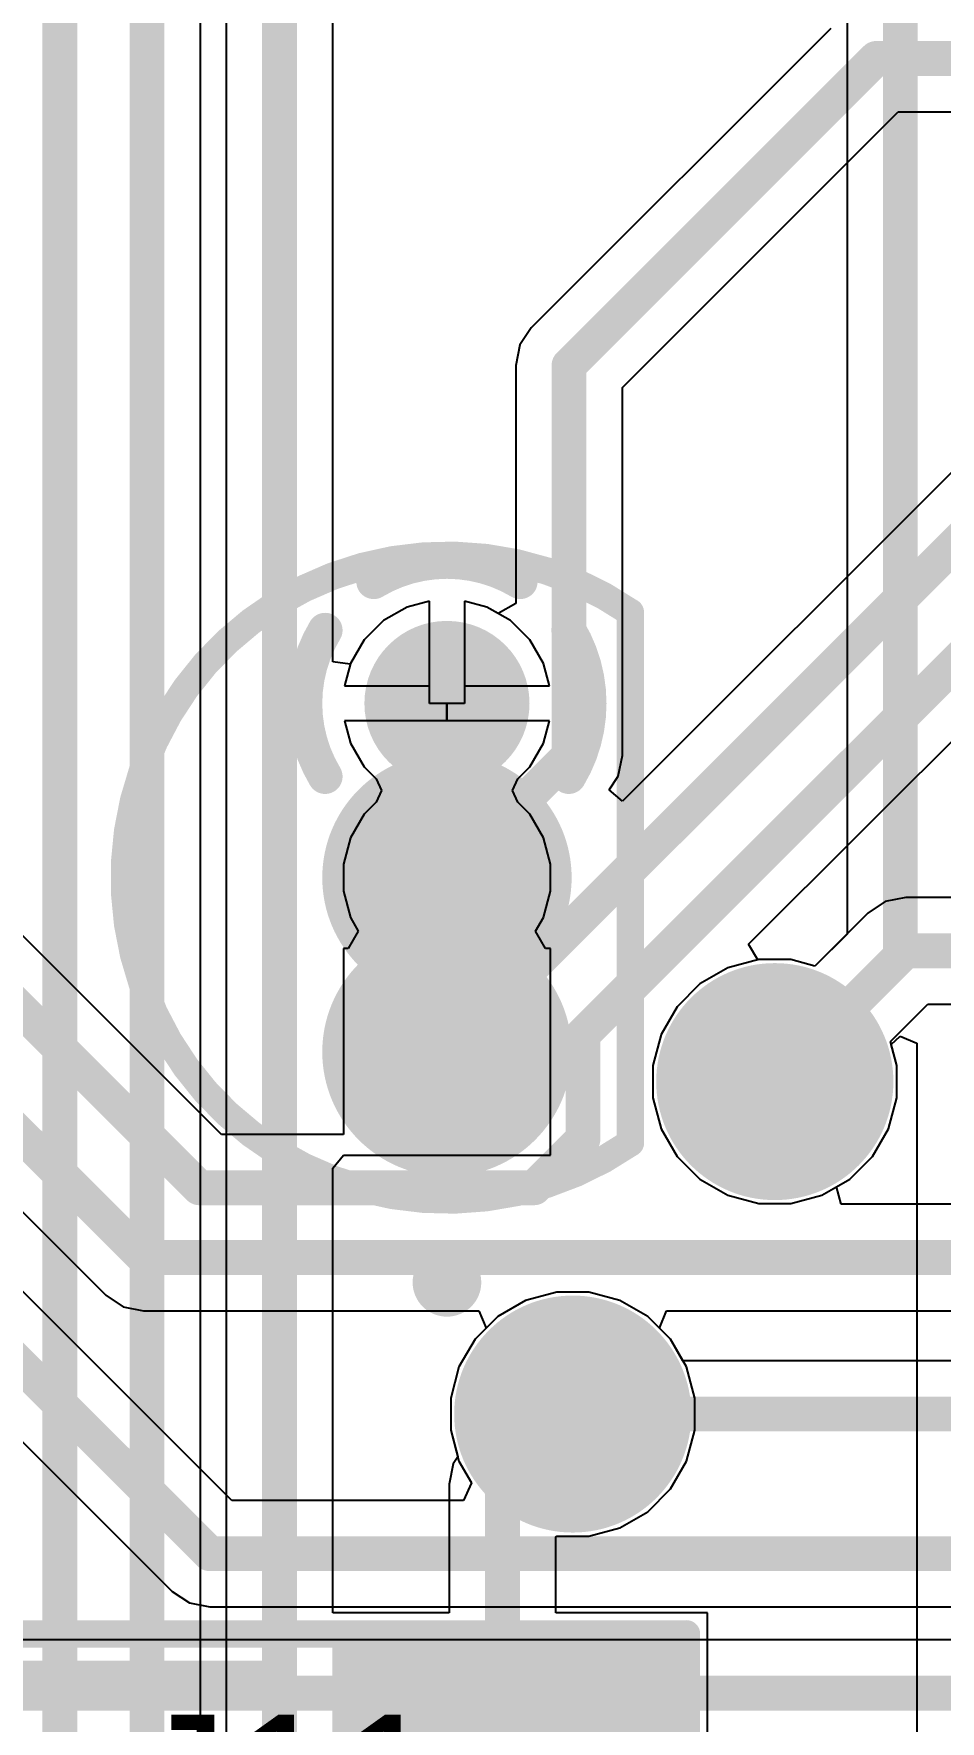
# Model space of a CAD drawing. Header units: inches. Extents: x -8.09 to -2.28, y -0.1 to 6.11.
# Drawn here: x -5.1385 to -4.8786, y 1.2229 to 1.7072 of the extents above; entities that cross this region are included whole.
import ezdxf

# ---------------------------------------------------------------- set-up
doc = ezdxf.new("R2010")
doc.units = ezdxf.units.IN
doc.header["$MEASUREMENT"] = 0
for name, color, linetype in [('BottomLayer', 5, 'Continuous'), ('BottomSolder', 6, 'Continuous'), ('InternalPlane1', 76, 'Continuous'), ('InternalPlane2', 16, 'Continuous'), ('Mechanical5', 56, 'Continuous'), ('MultiLayer', 9, 'Continuous'), ('PadHoleLayer', 156, 'Continuous'), ('TopLayer', 1, 'Continuous'), ('TopOverlay', 2, 'Continuous'), ('TopPaste', 8, 'Continuous'), ('TopSolder', 216, 'Continuous'), ('ViaHoleLayer', 16, 'Continuous')]:
    doc.layers.add(name, color=color, linetype=linetype)
doc.styles.add('Arial', font='', dxfattribs={"height": 0.2})
doc.styles.get('Arial').set_extended_font_data('Arial')

# ---------------------------------------------------------------- blocks, each defined once
blk = doc.blocks.new('ONSC_TO_92_3_29_11_94')
at = {"layer": 'BottomLayer'}
blk.add_hatch(color=5, dxfattribs=at).paths.add_polyline_path([(-0.03033, -0.01967), (-0.06967, -0.01967), (-0.06967, 0.01967), (-0.03033, 0.01967)])
h = blk.add_hatch(color=5, dxfattribs=at)
edge = h.paths.add_edge_path()
edge.add_arc((0, 0), 0.01967, 0, 360)
h = blk.add_hatch(color=5, dxfattribs=at)
edge = h.paths.add_edge_path()
edge.add_arc((0.05, 0), 0.01967, 0, 360)
at = {"layer": 'BottomSolder'}
blk.add_hatch(color=6, dxfattribs=at).paths.add_polyline_path([(-0.02633, -0.02367), (-0.07367, -0.02367), (-0.07367, 0.02367), (-0.02633, 0.02367)])
h = blk.add_hatch(color=6, dxfattribs=at)
edge = h.paths.add_edge_path()
edge.add_arc((0, 0), 0.02367, 0, 360)
h = blk.add_hatch(color=6, dxfattribs=at)
edge = h.paths.add_edge_path()
edge.add_arc((0.05, 0), 0.02367, 0, 360)
at = {"layer": 'InternalPlane1'}
h = blk.add_hatch(color=76, dxfattribs=at)
edge = h.paths.add_edge_path()
edge.add_arc((-0.05, 0), 0.03575, 0, 360)
h = blk.add_hatch(color=76, dxfattribs=at)
edge = h.paths.add_edge_path()
edge.add_arc((0, 0), 0.03575, 0, 360)
at = {"layer": 'InternalPlane2'}
h = blk.add_hatch(color=16, dxfattribs=at)
edge = h.paths.add_edge_path()
edge.add_arc((-0.05, 0), 0.03575, 0, 360)
h = blk.add_hatch(color=16, dxfattribs=at)
edge = h.paths.add_edge_path()
edge.add_arc((0, 0), 0.03575, 0, 360)
at = {"layer": 'MultiLayer'}
blk.add_hatch(color=9, dxfattribs=at).paths.add_polyline_path([(-0.03033, -0.01967), (-0.06967, -0.01967), (-0.06967, 0.01967), (-0.03033, 0.01967)])
h = blk.add_hatch(color=9, dxfattribs=at)
edge = h.paths.add_edge_path()
edge.add_arc((0, 0), 0.01967, 0, 360)
h = blk.add_hatch(color=9, dxfattribs=at)
edge = h.paths.add_edge_path()
edge.add_arc((0.05, 0), 0.01967, 0, 360)
at = {"layer": 'PadHoleLayer'}
h = blk.add_hatch(color=156, dxfattribs=at)
edge = h.paths.add_edge_path()
edge.add_arc((-0.05, 0), 0.01575, 0, 360)
h = blk.add_hatch(color=156, dxfattribs=at)
edge = h.paths.add_edge_path()
edge.add_arc((0, 0), 0.01575, 0, 360)
h = blk.add_hatch(color=156, dxfattribs=at)
edge = h.paths.add_edge_path()
edge.add_arc((0.05, 0), 0.01575, 0, 360)
at = {"layer": 'TopLayer'}
blk.add_hatch(color=1, dxfattribs=at).paths.add_polyline_path([(-0.03033, -0.01967), (-0.06967, -0.01967), (-0.06967, 0.01967), (-0.03033, 0.01967)])
h = blk.add_hatch(color=1, dxfattribs=at)
edge = h.paths.add_edge_path()
edge.add_arc((0, 0), 0.01967, 0, 360)
h = blk.add_hatch(color=1, dxfattribs=at)
edge = h.paths.add_edge_path()
edge.add_arc((0.05, 0), 0.01967, 0, 360)
at = {"layer": 'TopSolder'}
blk.add_hatch(color=216, dxfattribs=at).paths.add_polyline_path([(-0.02633, -0.02367), (-0.07367, -0.02367), (-0.07367, 0.02367), (-0.02633, 0.02367)])
h = blk.add_hatch(color=216, dxfattribs=at)
edge = h.paths.add_edge_path()
edge.add_arc((0, 0), 0.02367, 0, 360)
h = blk.add_hatch(color=216, dxfattribs=at)
edge = h.paths.add_edge_path()
edge.add_arc((0.05, 0), 0.02367, 0, 360)
at = {"layer": 'InternalPlane1'}
for points in [[(0.02901, 0.03493, 0.01, 0.01, -0.277325), (0.07099, 0.03493, 0.01, 0.01, 0)], [(0.01507, -0.02099, 0.01, 0.01, -0.277325), (0.01507, 0.02099, 0.01, 0.01, 0)], [(0.08493, 0.02099, 0.01, 0.01, -0.277325), (0.08493, -0.02099, 0.01, 0.01, 0)], [(0.07099, -0.03493, 0.01, 0.01, -0.277325), (0.02901, -0.03493, 0.01, 0.01, 0)]]:
    blk.add_lwpolyline(points, format="xyseb", dxfattribs=at)
for points in [[(0.02651, 0.03493, 0.005, 0.005, 1), (0.03151, 0.03493, 0.005, 0.005, 1)], [(0.06849, 0.03493, 0.005, 0.005, 1), (0.07349, 0.03493, 0.005, 0.005, 1)], [(0.01257, 0.02099, 0.005, 0.005, 1), (0.01757, 0.02099, 0.005, 0.005, 1)], [(0.08243, 0.02099, 0.005, 0.005, 1), (0.08743, 0.02099, 0.005, 0.005, 1)], [(0.01257, -0.02099, 0.005, 0.005, 1), (0.01757, -0.02099, 0.005, 0.005, 1)], [(0.08243, -0.02099, 0.005, 0.005, 1), (0.08743, -0.02099, 0.005, 0.005, 1)], [(0.02651, -0.03493, 0.005, 0.005, 1), (0.03151, -0.03493, 0.005, 0.005, 1)], [(0.06849, -0.03493, 0.005, 0.005, 1), (0.07349, -0.03493, 0.005, 0.005, 1)]]:
    blk.add_lwpolyline(points, format="xyseb", close=True, dxfattribs=at)
at = {"layer": 'InternalPlane2'}
for points in [[(0.02901, 0.03493, 0.01, 0.01, -0.277325), (0.07099, 0.03493, 0.01, 0.01, 0)], [(0.01507, -0.02099, 0.01, 0.01, -0.277325), (0.01507, 0.02099, 0.01, 0.01, 0)], [(0.08493, 0.02099, 0.01, 0.01, -0.277325), (0.08493, -0.02099, 0.01, 0.01, 0)], [(0.07099, -0.03493, 0.01, 0.01, -0.277325), (0.02901, -0.03493, 0.01, 0.01, 0)]]:
    blk.add_lwpolyline(points, format="xyseb", dxfattribs=at)
for points in [[(0.02651, 0.03493, 0.005, 0.005, 1), (0.03151, 0.03493, 0.005, 0.005, 1)], [(0.06849, 0.03493, 0.005, 0.005, 1), (0.07349, 0.03493, 0.005, 0.005, 1)], [(0.01257, 0.02099, 0.005, 0.005, 1), (0.01757, 0.02099, 0.005, 0.005, 1)], [(0.08243, 0.02099, 0.005, 0.005, 1), (0.08743, 0.02099, 0.005, 0.005, 1)], [(0.01257, -0.02099, 0.005, 0.005, 1), (0.01757, -0.02099, 0.005, 0.005, 1)], [(0.08243, -0.02099, 0.005, 0.005, 1), (0.08743, -0.02099, 0.005, 0.005, 1)], [(0.02651, -0.03493, 0.005, 0.005, 1), (0.03151, -0.03493, 0.005, 0.005, 1)], [(0.06849, -0.03493, 0.005, 0.005, 1), (0.07349, -0.03493, 0.005, 0.005, 1)]]:
    blk.add_lwpolyline(points, format="xyseb", close=True, dxfattribs=at)
at = {"layer": 'TopOverlay'}
for points in [[(-0.07613, -0.05258, 0.00787, 0.00787, -1.905768), (0.07614, -0.05257, 0.00787, 0.00787, 0)], [(-0.07613, -0.05256, 0.00787, 0.00787, 0), (0.07613, -0.05256, 0.00787, 0.00787, 0)]]:
    blk.add_lwpolyline(points, format="xyseb", dxfattribs=at)
for points in [[(-0.11122, 0, 0.00984, 0.00984, 1), (-0.12106, 0, 0.00984, 0.00984, 1)], [(-0.12352, 0, 0.00492, 0.00492, 1), (-0.1186, 0, 0.00492, 0.00492, 1)], [(-0.11368, 0, 0.00492, 0.00492, 1), (-0.10876, 0, 0.00492, 0.00492, 1)], [(-0.0781, -0.05258, 0.00394, 0.00394, 1), (-0.07416, -0.05258, 0.00394, 0.00394, 1)], [(-0.0781, -0.05256, 0.00394, 0.00394, 1), (-0.07416, -0.05256, 0.00394, 0.00394, 1)], [(0.07416, -0.05256, 0.00394, 0.00394, 1), (0.0781, -0.05256, 0.00394, 0.00394, 1)], [(0.07417, -0.05257, 0.00394, 0.00394, 1), (0.07811, -0.05257, 0.00394, 0.00394, 1)]]:
    blk.add_lwpolyline(points, format="xyseb", close=True, dxfattribs=at)
blk = doc.blocks.new('FP_S1911_46R_MFG_109')
at = {"layer": 'TopLayer'}
for points in [[(-0.15472, 0.05906), (-0.05709, 0.05906), (-0.05709, -0.05906), (-0.15472, -0.05906)], [(0.05709, 0.05906), (0.15472, 0.05906), (0.15472, -0.05906), (0.05709, -0.05906)]]:
    blk.add_hatch(color=1, dxfattribs=at).paths.add_polyline_path(points)
at = {"layer": 'TopPaste'}
for points in [[(-0.15472, 0.05906), (-0.05709, 0.05906), (-0.05709, -0.05906), (-0.15472, -0.05906)], [(0.05709, 0.05906), (0.15472, 0.05906), (0.15472, -0.05906), (0.05709, -0.05906)]]:
    blk.add_hatch(color=8, dxfattribs=at).paths.add_polyline_path(points)
at = {"layer": 'TopSolder'}
for points in [[(-0.15472, 0.05906), (-0.05709, 0.05906), (-0.05709, -0.05906), (-0.15472, -0.05906)], [(0.05709, 0.05906), (0.15472, 0.05906), (0.15472, -0.05906), (0.05709, -0.05906)]]:
    blk.add_hatch(color=216, dxfattribs=at).paths.add_polyline_path(points)
at = {"layer": 'Mechanical5'}
for points in [[(-0.15866, 0.06299, 0.00787, 0.00787, 0), (0.15866, 0.06299, 0.00787, 0.00787, 0)], [(-0.15866, -0.06299, 0.00787, 0.00787, 0), (-0.15866, 0.06299, 0.00787, 0.00787, 0)], [(0.15866, -0.06299, 0.00787, 0.00787, 0), (0.15866, 0.06299, 0.00787, 0.00787, 0)], [(-0.15866, -0.06299, 0.00787, 0.00787, 0), (0.15866, -0.06299, 0.00787, 0.00787, 0)]]:
    blk.add_lwpolyline(points, format="xyseb", dxfattribs=at)
for points in [[(-0.16063, 0.06299, 0.00394, 0.00394, 1), (-0.15669, 0.06299, 0.00394, 0.00394, 1)], [(-0.16063, 0.06299, 0.00394, 0.00394, 1), (-0.15669, 0.06299, 0.00394, 0.00394, 1)], [(0.15669, 0.06299, 0.00394, 0.00394, 1), (0.16063, 0.06299, 0.00394, 0.00394, 1)], [(0.15669, 0.06299, 0.00394, 0.00394, 1), (0.16063, 0.06299, 0.00394, 0.00394, 1)], [(-0.16063, -0.06299, 0.00394, 0.00394, 1), (-0.15669, -0.06299, 0.00394, 0.00394, 1)], [(-0.16063, -0.06299, 0.00394, 0.00394, 1), (-0.15669, -0.06299, 0.00394, 0.00394, 1)], [(0.15669, -0.06299, 0.00394, 0.00394, 1), (0.16063, -0.06299, 0.00394, 0.00394, 1)], [(0.15669, -0.06299, 0.00394, 0.00394, 1), (0.16063, -0.06299, 0.00394, 0.00394, 1)]]:
    blk.add_lwpolyline(points, format="xyseb", close=True, dxfattribs=at)
at = {"layer": 'TopOverlay'}
for points in [[(-0.04232, 0.05138, 0.00787, 0.00787, 0), (0.04232, 0.05138, 0.00787, 0.00787, 0)], [(-0.04232, -0.05138, 0.00787, 0.00787, 0), (0.04232, -0.05138, 0.00787, 0.00787, 0)]]:
    blk.add_lwpolyline(points, format="xyseb", dxfattribs=at)
for points in [[(-0.04429, 0.05138, 0.00394, 0.00394, 1), (-0.04035, 0.05138, 0.00394, 0.00394, 1)], [(0.04035, 0.05138, 0.00394, 0.00394, 1), (0.04429, 0.05138, 0.00394, 0.00394, 1)], [(-0.04429, -0.05138, 0.00394, 0.00394, 1), (-0.04035, -0.05138, 0.00394, 0.00394, 1)], [(0.04035, -0.05138, 0.00394, 0.00394, 1), (0.04429, -0.05138, 0.00394, 0.00394, 1)]]:
    blk.add_lwpolyline(points, format="xyseb", close=True, dxfattribs=at)
at = {"layer": 'Mechanical5', "style": 'Arial'}
blk.add_text('J11', height=0.03937, rotation=360, dxfattribs=at).set_placement((-0.00007, 0.00044))

msp = doc.modelspace()

# ---------------------------------------------------------------- hatches: boundary and pattern name
at = {"layer": 'BottomLayer'}
h = msp.add_hatch(color=5, dxfattribs=at)
edge = h.paths.add_edge_path()
edge.add_arc((-4.926, 1.40647), 0.025, 0, 360)
h = msp.add_hatch(color=5, dxfattribs=at)
edge = h.paths.add_edge_path()
edge.add_arc((-4.98393, 1.31107), 0.025, 0, 360)
at = {"layer": 'BottomSolder'}
h = msp.add_hatch(color=6, dxfattribs=at)
edge = h.paths.add_edge_path()
edge.add_arc((-4.926, 1.40647), 0.029, 0, 360)
h = msp.add_hatch(color=6, dxfattribs=at)
edge = h.paths.add_edge_path()
edge.add_arc((-4.98393, 1.31107), 0.029, 0, 360)
at = {"layer": 'InternalPlane1'}
h = msp.add_hatch(color=76, dxfattribs=at)
edge = h.paths.add_edge_path()
edge.add_arc((-4.926, 1.40647), 0.034, 0, 360)
h = msp.add_hatch(color=76, dxfattribs=at)
edge = h.paths.add_edge_path()
edge.add_arc((-4.98393, 1.31107), 0.034, 0, 360)
at = {"layer": 'InternalPlane2'}
h = msp.add_hatch(color=16, dxfattribs=at)
edge = h.paths.add_edge_path()
edge.add_arc((-4.926, 1.40647), 0.034, 0, 360)
h = msp.add_hatch(color=16, dxfattribs=at)
edge = h.paths.add_edge_path()
edge.add_arc((-4.98393, 1.31107), 0.034, 0, 360)
at = {"layer": 'TopLayer'}
h = msp.add_hatch(color=1, dxfattribs=at)
edge = h.paths.add_edge_path()
edge.add_arc((-4.926, 1.40647), 0.025, 0, 360)
h = msp.add_hatch(color=1, dxfattribs=at)
edge = h.paths.add_edge_path()
edge.add_arc((-4.98393, 1.31107), 0.025, 0, 360)
at = {"layer": 'TopSolder'}
h = msp.add_hatch(color=216, dxfattribs=at)
edge = h.paths.add_edge_path()
edge.add_arc((-4.926, 1.40647), 0.029, 0, 360)
h = msp.add_hatch(color=216, dxfattribs=at)
edge = h.paths.add_edge_path()
edge.add_arc((-4.98393, 1.31107), 0.029, 0, 360)
at = {"layer": 'ViaHoleLayer'}
h = msp.add_hatch(color=16, dxfattribs=at)
edge = h.paths.add_edge_path()
edge.add_arc((-4.926, 1.40647), 0.014, 0, 360)
h = msp.add_hatch(color=16, dxfattribs=at)
edge = h.paths.add_edge_path()
edge.add_arc((-4.98393, 1.31107), 0.014, 0, 360)

# ---------------------------------------------------------------- linework, layer by layer
at = {"layer": 'BottomLayer'}
for p, q in [((-5.08467, 1.39129), (-5.48224, 1.78887)), ((-4.90992, 1.70871), (-4.99581, 1.62281)), ((-4.96971, 1.60567), (-4.89059, 1.68478)), ((-4.89059, 1.68478), (-4.86338, 1.68478)), ((-5.409, 1.63639), (-5.1178, 1.34519)), ((-4.99581, 1.62281), (-4.99913, 1.61785)), ((-5.08167, 1.28629), (-5.41585, 1.62048)), ((-4.99913, 1.61785), (-5.00029, 1.612)), ((-5.00029, 1.612), (-5.00029, 1.54366)), ((-4.96971, 1.5), (-4.96971, 1.60567)), ((-5.43748, 1.59885), (-5.09881, 1.26019)), ((-4.87029, 1.58633), (-4.96964, 1.48699)), ((-4.9335, 1.44587), (-4.81019, 1.56919)), ((-5.03145, 1.54265), (-5.03822, 1.53874)), ((-5.025, 1.54438), (-5.03145, 1.54265)), ((-5.025, 1.52), (-5.025, 1.54438)), ((-5.00855, 1.54265), (-5.015, 1.54438)), ((-5.015, 1.54438), (-5.015, 1.515)), ((-5.00529, 1.54077), (-5.00855, 1.54265)), ((-5.00029, 1.54366), (-5.00529, 1.54077)), ((-5.03822, 1.53874), (-5.04374, 1.53322)), ((-5.04374, 1.53322), (-5.04765, 1.52645)), ((-5.04765, 1.52645), (-5.04938, 1.52)), ((-5.04938, 1.52), (-5.025, 1.52)), ((-5.015, 1.515), (-5.02, 1.515)), ((-5.02, 1.515), (-5.02, 1.51)), ((-5.02, 1.51), (-5.04938, 1.51)), ((-5.04938, 1.51), (-5.04765, 1.50355)), ((-5.04765, 1.50355), (-5.04374, 1.49678)), ((-5.04374, 1.49678), (-5.04028, 1.49332)), ((-4.97087, 1.49415), (-4.96971, 1.5)), ((-5.04028, 1.49332), (-5.03878, 1.49)), ((-4.97352, 1.49018), (-4.97087, 1.49415)), ((-5.04028, 1.48668), (-5.04374, 1.48322)), ((-5.03878, 1.49), (-5.04028, 1.48668)), ((-4.96964, 1.48699), (-4.97352, 1.49018)), ((-5.04374, 1.48322), (-5.04765, 1.47645)), ((-5.04765, 1.47645), (-5.04967, 1.46891)), ((-5.04967, 1.46891), (-5.04967, 1.46109)), ((-5.04967, 1.46109), (-5.04765, 1.45355)), ((-4.89433, 1.45813), (-4.89929, 1.45481)), ((-4.88847, 1.45929), (-4.89433, 1.45813)), ((-4.63458, 1.45929), (-4.88847, 1.45929)), ((-5.04765, 1.45355), (-5.04541, 1.44967)), ((-4.89929, 1.45481), (-4.91448, 1.43962)), ((-5.04541, 1.44967), (-5.0483, 1.44467)), ((-5.0483, 1.44467), (-5.04967, 1.44467)), ((-5.04967, 1.44467), (-5.04967, 1.39129)), ((-4.93091, 1.44139), (-4.9335, 1.44587)), ((-4.93061, 1.44147), (-4.93091, 1.44139)), ((-4.92139, 1.44147), (-4.93061, 1.44147)), ((-4.91448, 1.43962), (-4.92139, 1.44147)), ((-4.89285, 1.41799), (-4.88214, 1.4287)), ((-4.88214, 1.4287), (-4.63458, 1.4287)), ((-4.891, 1.41108), (-4.89285, 1.41799)), ((-4.891, 1.40186), (-4.891, 1.41108)), ((-4.89339, 1.39296), (-4.891, 1.40186)), ((-5.04967, 1.39129), (-5.08467, 1.39129)), ((-4.89799, 1.38498), (-4.89339, 1.39296)), ((-4.90451, 1.37847), (-4.89799, 1.38498)), ((-4.90827, 1.37629), (-4.90451, 1.37847)), ((-4.90693, 1.37129), (-4.90827, 1.37629)), ((-4.81933, 1.37129), (-4.90693, 1.37129)), ((-5.1178, 1.34519), (-5.11283, 1.34187)), ((-5.11283, 1.34187), (-5.10698, 1.34071)), ((-5.10698, 1.34071), (-5.01086, 1.34071)), ((-5.01086, 1.34071), (-5.00879, 1.33571)), ((-4.95908, 1.33571), (-4.95701, 1.34071)), ((-4.95701, 1.34071), (-4.813, 1.34071)), ((-5.01194, 1.33256), (-5.01655, 1.32458)), ((-5.00879, 1.33571), (-5.01194, 1.33256)), ((-4.95593, 1.33256), (-4.95908, 1.33571)), ((-4.95235, 1.32636), (-4.95593, 1.33256)), ((-5.01655, 1.32458), (-5.01893, 1.31567)), ((-4.78427, 1.32636), (-4.95235, 1.32636)), ((-5.01893, 1.31567), (-5.01893, 1.30646)), ((-5.01893, 1.30646), (-5.01655, 1.29756)), ((-5.01655, 1.29756), (-5.01293, 1.29129)), ((-5.01293, 1.29129), (-5.01525, 1.28629)), ((-5.01525, 1.28629), (-5.08167, 1.28629)), ((-5.09881, 1.26019), (-5.09385, 1.25687)), ((-5.09385, 1.25687), (-5.088, 1.25571)), ((-5.088, 1.25571), (-4.86158, 1.25571)), ((-4.8614, 1.24629), (-5.3608, 1.24629))]:
    msp.add_line(p, q, dxfattribs=at)
for points in [[(-5.535, 1.82, 0.01, 0.01, 0), (-5.091, 1.376, 0.01, 0.01, 0)], [(-4.985, 1.612, 0.01, 0.01, 0), (-4.89693, 1.70007, 0.01, 0.01, 0)], [(-4.89693, 1.70007, 0.01, 0.01, 0), (-4.46107, 1.70007, 0.01, 0.01, 0)], [(-5.42298, 1.672, 0.01, 0.01, 0), (-5.10698, 1.356, 0.01, 0.01, 0)], [(-5.449, 1.632, 0.01, 0.01, 0), (-5.088, 1.271, 0.01, 0.01, 0)], [(-4.985, 1.5, 0.01, 0.01, 0), (-4.985, 1.612, 0.01, 0.01, 0)], [(-5.02, 1.415, 0.01, 0.01, 0), (-4.855, 1.58, 0.01, 0.01, 0)], [(-4.981, 1.42, 0.01, 0.01, 0), (-4.821, 1.58, 0.01, 0.01, 0)], [(-5.02, 1.465, 0.01, 0.01, 0), (-4.985, 1.5, 0.01, 0.01, 0)], [(-4.926, 1.40647, 0.01, 0.01, 0), (-4.88847, 1.444, 0.01, 0.01, 0)], [(-4.88847, 1.444, 0.01, 0.01, 0), (-4.603, 1.444, 0.01, 0.01, 0)], [(-4.981, 1.39, 0.01, 0.01, 0), (-4.981, 1.42, 0.01, 0.01, 0)], [(-4.995, 1.376, 0.01, 0.01, 0), (-4.981, 1.39, 0.01, 0.01, 0)], [(-5.091, 1.376, 0.01, 0.01, 0), (-4.995, 1.376, 0.01, 0.01, 0)], [(-5.10698, 1.356, 0.01, 0.01, 0), (-4.813, 1.356, 0.01, 0.01, 0)], [(-4.98393, 1.31107, 0.01, 0.01, 0), (-4.77793, 1.31107, 0.01, 0.01, 0)], [(-5.088, 1.271, 0.01, 0.01, 0), (-4.83, 1.271, 0.01, 0.01, 0)], [(-5.36714, 1.231, 0.01, 0.01, 0), (-4.729, 1.231, 0.01, 0.01, 0)]]:
    msp.add_lwpolyline(points, format="xyseb", dxfattribs=at)
for points in [[(-4.89943, 1.70007, 0.005, 0.005, 1), (-4.89443, 1.70007, 0.005, 0.005, 1)], [(-4.89943, 1.70007, 0.005, 0.005, 1), (-4.89443, 1.70007, 0.005, 0.005, 1)], [(-4.9875, 1.612, 0.005, 0.005, 1), (-4.9825, 1.612, 0.005, 0.005, 1)], [(-4.9875, 1.612, 0.005, 0.005, 1), (-4.9825, 1.612, 0.005, 0.005, 1)], [(-4.9875, 1.5, 0.005, 0.005, 1), (-4.9825, 1.5, 0.005, 0.005, 1)], [(-4.9875, 1.5, 0.005, 0.005, 1), (-4.9825, 1.5, 0.005, 0.005, 1)], [(-5.0225, 1.465, 0.005, 0.005, 1), (-5.0175, 1.465, 0.005, 0.005, 1)], [(-4.89097, 1.444, 0.005, 0.005, 1), (-4.88597, 1.444, 0.005, 0.005, 1)], [(-4.89097, 1.444, 0.005, 0.005, 1), (-4.88597, 1.444, 0.005, 0.005, 1)], [(-4.9835, 1.42, 0.005, 0.005, 1), (-4.9785, 1.42, 0.005, 0.005, 1)], [(-4.9835, 1.42, 0.005, 0.005, 1), (-4.9785, 1.42, 0.005, 0.005, 1)], [(-5.0225, 1.415, 0.005, 0.005, 1), (-5.0175, 1.415, 0.005, 0.005, 1)], [(-4.9285, 1.40647, 0.005, 0.005, 1), (-4.9235, 1.40647, 0.005, 0.005, 1)], [(-4.9835, 1.39, 0.005, 0.005, 1), (-4.9785, 1.39, 0.005, 0.005, 1)], [(-4.9835, 1.39, 0.005, 0.005, 1), (-4.9785, 1.39, 0.005, 0.005, 1)], [(-5.0935, 1.376, 0.005, 0.005, 1), (-5.0885, 1.376, 0.005, 0.005, 1)], [(-5.0935, 1.376, 0.005, 0.005, 1), (-5.0885, 1.376, 0.005, 0.005, 1)], [(-4.9975, 1.376, 0.005, 0.005, 1), (-4.9925, 1.376, 0.005, 0.005, 1)], [(-4.9975, 1.376, 0.005, 0.005, 1), (-4.9925, 1.376, 0.005, 0.005, 1)], [(-5.10948, 1.356, 0.005, 0.005, 1), (-5.10448, 1.356, 0.005, 0.005, 1)], [(-5.10948, 1.356, 0.005, 0.005, 1), (-5.10448, 1.356, 0.005, 0.005, 1)], [(-4.98643, 1.31107, 0.005, 0.005, 1), (-4.98143, 1.31107, 0.005, 0.005, 1)], [(-5.0905, 1.271, 0.005, 0.005, 1), (-5.0855, 1.271, 0.005, 0.005, 1)], [(-5.0905, 1.271, 0.005, 0.005, 1), (-5.0855, 1.271, 0.005, 0.005, 1)]]:
    msp.add_lwpolyline(points, format="xyseb", close=True, dxfattribs=at)
at = {"layer": 'TopLayer'}
for p, q in [((-5.09071, 0.968), (-5.09071, 2.364)), ((-5.08329, 1.925), (-5.08329, 0.85379)), ((-5.05271, 1.52689), (-5.05271, 1.91867)), ((-4.90529, 1.78047), (-4.90529, 1.44881)), ((-5.03145, 1.54265), (-5.03822, 1.53874)), ((-5.025, 1.54438), (-5.03145, 1.54265)), ((-5.025, 1.515), (-5.025, 1.54438)), ((-5.00855, 1.54265), (-5.015, 1.54438)), ((-5.015, 1.54438), (-5.015, 1.52)), ((-5.00178, 1.53874), (-5.00855, 1.54265)), ((-5.03822, 1.53874), (-5.04374, 1.53322)), ((-4.99626, 1.53322), (-5.00178, 1.53874)), ((-5.04374, 1.53322), (-5.04765, 1.52645)), ((-4.99235, 1.52645), (-4.99626, 1.53322)), ((-5.04771, 1.52623), (-5.05271, 1.52689)), ((-5.04765, 1.52645), (-5.04771, 1.52623)), ((-4.99062, 1.52), (-4.99235, 1.52645)), ((-5.015, 1.52), (-4.99062, 1.52)), ((-5.02, 1.515), (-5.025, 1.515)), ((-5.02, 1.51), (-5.02, 1.515)), ((-4.99062, 1.51), (-5.02, 1.51)), ((-4.99235, 1.50355), (-4.99062, 1.51)), ((-4.99626, 1.49678), (-4.99235, 1.50355)), ((-4.99972, 1.49332), (-4.99626, 1.49678)), ((-5.00122, 1.49), (-4.99972, 1.49332)), ((-4.99972, 1.48668), (-5.00122, 1.49)), ((-4.99626, 1.48322), (-4.99972, 1.48668)), ((-4.99235, 1.47645), (-4.99626, 1.48322)), ((-4.99033, 1.46891), (-4.99235, 1.47645)), ((-4.99033, 1.46109), (-4.99033, 1.46891)), ((-4.99235, 1.45355), (-4.99033, 1.46109)), ((-4.99459, 1.44967), (-4.99235, 1.45355)), ((-4.9917, 1.44467), (-4.99459, 1.44967)), ((-4.90529, 1.44881), (-4.91448, 1.43962)), ((-4.99033, 1.44467), (-4.9917, 1.44467)), ((-4.99033, 1.38533), (-4.99033, 1.44467)), ((-4.93951, 1.43909), (-4.94749, 1.43448)), ((-4.93061, 1.44147), (-4.93951, 1.43909)), ((-4.92139, 1.44147), (-4.93061, 1.44147)), ((-4.91448, 1.43962), (-4.92139, 1.44147)), ((-4.94749, 1.43448), (-4.95401, 1.42796)), ((-4.95401, 1.42796), (-4.95861, 1.41998)), ((-4.95861, 1.41998), (-4.961, 1.41108)), ((-4.89261, 1.4171), (-4.8901, 1.41949)), ((-4.8901, 1.41949), (-4.88529, 1.41749)), ((-4.891, 1.41108), (-4.89261, 1.4171)), ((-4.88529, 1.41749), (-4.88529, 0.86288)), ((-4.961, 1.41108), (-4.961, 1.40186)), ((-4.891, 1.40186), (-4.891, 1.41108)), ((-4.961, 1.40186), (-4.95861, 1.39296)), ((-4.89339, 1.39296), (-4.891, 1.40186)), ((-4.95861, 1.39296), (-4.95401, 1.38498)), ((-4.89799, 1.38498), (-4.89339, 1.39296)), ((-5.05271, 1.38159), (-5.04967, 1.38533)), ((-5.04967, 1.38533), (-5.04771, 1.38533)), ((-5.04771, 1.38533), (-4.99033, 1.38533)), ((-4.95401, 1.38498), (-4.94749, 1.37847)), ((-4.90451, 1.37847), (-4.89799, 1.38498)), ((-5.05271, 1.25406), (-5.05271, 1.38159)), ((-4.94749, 1.37847), (-4.93951, 1.37386)), ((-4.91249, 1.37386), (-4.90451, 1.37847)), ((-4.93951, 1.37386), (-4.93061, 1.37147)), ((-4.93061, 1.37147), (-4.92139, 1.37147)), ((-4.92139, 1.37147), (-4.91249, 1.37386)), ((-4.99744, 1.34368), (-5.00542, 1.33907)), ((-4.98854, 1.34607), (-4.99744, 1.34368)), ((-4.97933, 1.34607), (-4.98854, 1.34607)), ((-4.97042, 1.34368), (-4.97933, 1.34607)), ((-4.96244, 1.33907), (-4.97042, 1.34368)), ((-5.00542, 1.33907), (-5.01194, 1.33256)), ((-4.95593, 1.33256), (-4.96244, 1.33907)), ((-5.01194, 1.33256), (-5.01655, 1.32458)), ((-4.95132, 1.32458), (-4.95593, 1.33256)), ((-5.01655, 1.32458), (-5.01893, 1.31567)), ((-4.94893, 1.31567), (-4.95132, 1.32458)), ((-5.01893, 1.31567), (-5.01893, 1.30646)), ((-4.94893, 1.30646), (-4.94893, 1.31567)), ((-5.01893, 1.30646), (-5.01688, 1.29878)), ((-4.95132, 1.29756), (-4.94893, 1.30646)), ((-5.01688, 1.29878), (-5.01822, 1.29676)), ((-5.01822, 1.29676), (-5.01939, 1.29091)), ((-4.95593, 1.28958), (-4.95132, 1.29756)), ((-5.01939, 1.29091), (-5.01939, 1.25406)), ((-4.96244, 1.28306), (-4.95593, 1.28958)), ((-4.97933, 1.27607), (-4.97042, 1.27845)), ((-4.97042, 1.27845), (-4.96244, 1.28306)), ((-4.9888, 1.27587), (-4.98854, 1.27607)), ((-4.9888, 1.25406), (-4.9888, 1.27587)), ((-4.98854, 1.27607), (-4.97933, 1.27607)), ((-5.01939, 1.25406), (-5.05271, 1.25406)), ((-4.94528, 1.25406), (-4.9888, 1.25406)), ((-4.94528, 1.11594), (-4.94528, 1.25406))]:
    msp.add_line(p, q, dxfattribs=at)
for points in [[(-5.106, 0.968, 0.01, 0.01, 0), (-5.106, 2.364, 0.01, 0.01, 0)], [(-5.131, 1.09203, 0.01, 0.01, 0), (-5.131, 2.33992, 0.01, 0.01, 0)], [(-4.89, 1.44247, 0.01, 0.01, 0), (-4.89, 1.95547, 0.01, 0.01, 0)], [(-5.068, 0.318, 0.01, 0.01, 0), (-5.068, 1.925, 0.01, 0.01, 0)], [(-4.926, 1.40647, 0.01, 0.01, 0), (-4.89, 1.44247, 0.01, 0.01, 0)], [(-5.00409, 1.29091, 0.01, 0.01, 0), (-4.98393, 1.31107, 0.01, 0.01, 0)], [(-5.00409, 1.185, 0.01, 0.01, 0), (-5.00409, 1.29091, 0.01, 0.01, 0)]]:
    msp.add_lwpolyline(points, format="xyseb", dxfattribs=at)
for points in [[(-4.8925, 1.44247, 0.005, 0.005, 1), (-4.8875, 1.44247, 0.005, 0.005, 1)], [(-4.8925, 1.44247, 0.005, 0.005, 1), (-4.8875, 1.44247, 0.005, 0.005, 1)], [(-4.9285, 1.40647, 0.005, 0.005, 1), (-4.9235, 1.40647, 0.005, 0.005, 1)], [(-4.98643, 1.31107, 0.005, 0.005, 1), (-4.98143, 1.31107, 0.005, 0.005, 1)], [(-5.00659, 1.29091, 0.005, 0.005, 1), (-5.00159, 1.29091, 0.005, 0.005, 1)], [(-5.00659, 1.29091, 0.005, 0.005, 1), (-5.00159, 1.29091, 0.005, 0.005, 1)]]:
    msp.add_lwpolyline(points, format="xyseb", close=True, dxfattribs=at)

# ---------------------------------------------------------------- block references
at = {"rotation": 90}
msp.add_blockref('ONSC_TO_92_3_29_11_94', (-5.02, 1.465), dxfattribs=at)
msp.add_blockref('FP_S1911_46R_MFG_109', (-5.11, 1.185))

doc.saveas('drawing.dxf')
